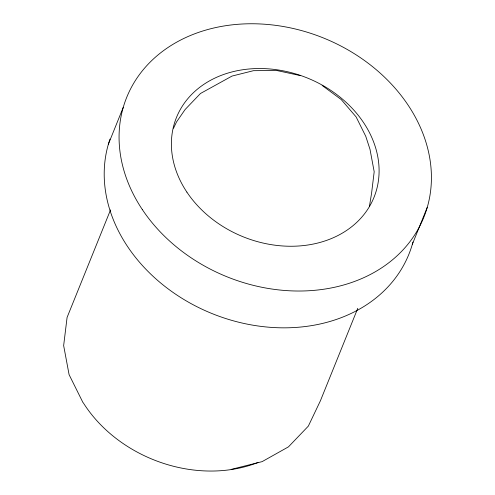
<?xml version="1.0" encoding="UTF-8"?>
<svg xmlns="http://www.w3.org/2000/svg" width="495" height="495" viewBox="0 0 495 495"><rect width="100%" height="100%" fill="white"/><g stroke="black" fill="none" stroke-linecap="round" stroke-linejoin="round"><path stroke-width="0.74" d="M369.412 206.409L371.541 193.502L374.189 171.753L369.994 149.292L365.768 136.323L356.115 116.919L341.241 99.569L322.146 85.456M108.386 144.175L123.255 107.366M110.54 209.88L67.085 317.437L63.651 345.584L69.09 374.653L83.018 402.664M357.767 308.317L320.395 400.814L308.336 426.121L288.461 446.861L262.14 461.625L231.153 469.402M412.36 244.233L427.235 207.417M173.528 128.224L176.517 121.956L185.118 109.519L200.469 93.493L232.019 76.069L253.49 70.686L276.724 70.5L300.143 75.543M257.982 462.491A128.873 103.597 22 0 1 83.395 402.992M412.972 242.03A160.201 128.774 22 0 1 222.663 317.518A160.201 128.774 22 0 1 110.001 139.095M142.381 209.639A160.201 128.774 22 0 0 412.762 237.786A160.201 128.774 22 0 0 270.592 24.75A160.201 128.774 22 0 0 142.381 209.639M186.893 192.134A106.53 85.635 22 0 0 366.69 210.851A106.53 85.635 22 0 0 272.151 69.182A106.53 85.635 22 0 0 186.893 192.134"/></g></svg>
